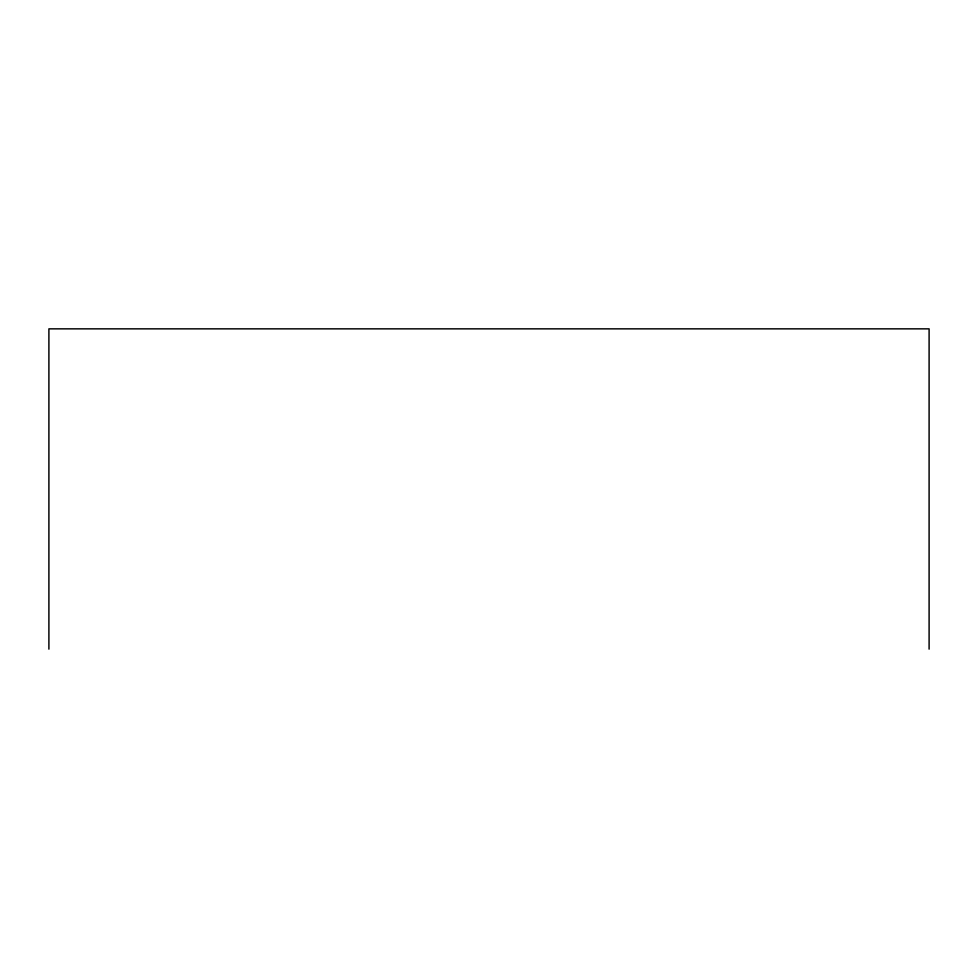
<?xml version="1.0" encoding="UTF-8"?>
<svg xmlns="http://www.w3.org/2000/svg" width="978" height="978" viewBox="0 0 978 978"><rect width="100%" height="100%" fill="white"/><g stroke="black" fill="none" stroke-linecap="round" stroke-linejoin="round"><path stroke-width="1.47" d="M929.1 649.147L929.1 328.852L48.9 328.852L48.9 649.147"/></g></svg>
